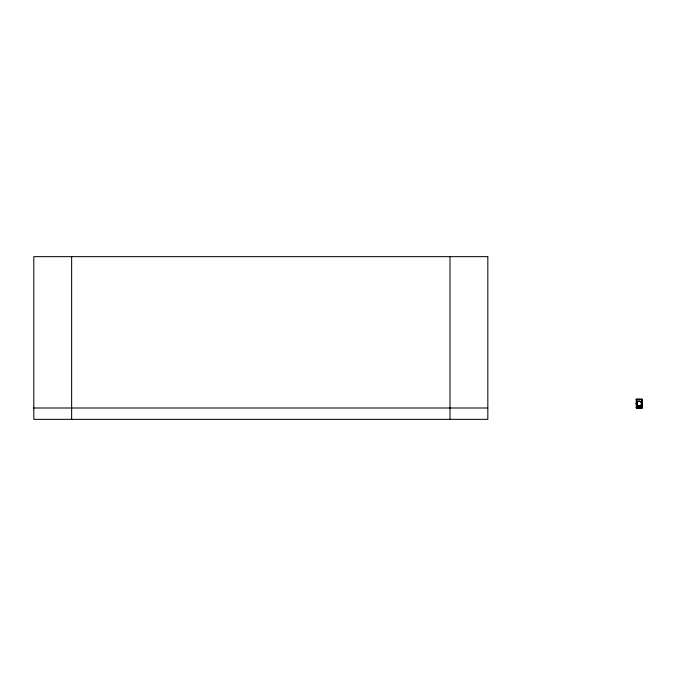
<?xml version="1.0" encoding="UTF-8"?>
<svg xmlns="http://www.w3.org/2000/svg" width="676" height="676" viewBox="0 0 676 676"><rect width="100%" height="100%" fill="white"/><g stroke="black" fill="none" stroke-linecap="round" stroke-linejoin="round"><path stroke-width="1.01" d="M637.882 407.721L636.471 407.729L636.505 399.448L637.882 399.457M641.735 399.465L641.845 407.729L641.938 399.448L641.744 407.729L639.175 407.721M640.468 399.448L636.623 399.482L636.555 407.729L636.91 399.406L636.192 399.448L641.938 399.448M639.217 399.634L639.268 399.203M636.167 403.682L636.598 403.724M642.183 403.589L641.744 403.589M641.296 405.499C644.22 401.443 636.412 398.899 636.716 403.589C636.412 408.279 644.22 405.735 641.296 401.679M636.37 407.932L636.226 399.237L642.09 399.296L641.972 407.932M636.209 399.406L637.662 399.246M642.115 399.237L640.687 399.246M636.26 407.881L642.124 407.941M641.085 405.71L637.257 405.71M641.938 406.876L636.412 406.876M636.598 399.634L641.744 399.634M636.167 403.589L636.598 403.589M636.598 407.543L641.744 407.543M642.149 407.729L636.158 407.772L642.149 407.772L642.183 399.406M33.8 408L487.827 408M641.744 403.454L642.2 403.504M641.431 399.406L642.149 399.448M641.744 403.724L642.2 403.766M636.15 403.411L636.598 403.454M639.082 399.203L639.031 399.634M636.505 399.448L636.471 407.729M449.996 256.652L449.996 419.348M71.639 256.652L71.639 419.348M487.827 256.652L33.8 256.652L33.8 419.348L487.827 419.348L487.827 256.652M637.645 405.245A2.248 2.248 0 0 0 641.372 404.079A2.248 2.248 0 0 0 638.499 401.443A2.248 2.248 0 0 0 637.645 405.245"/></g></svg>
